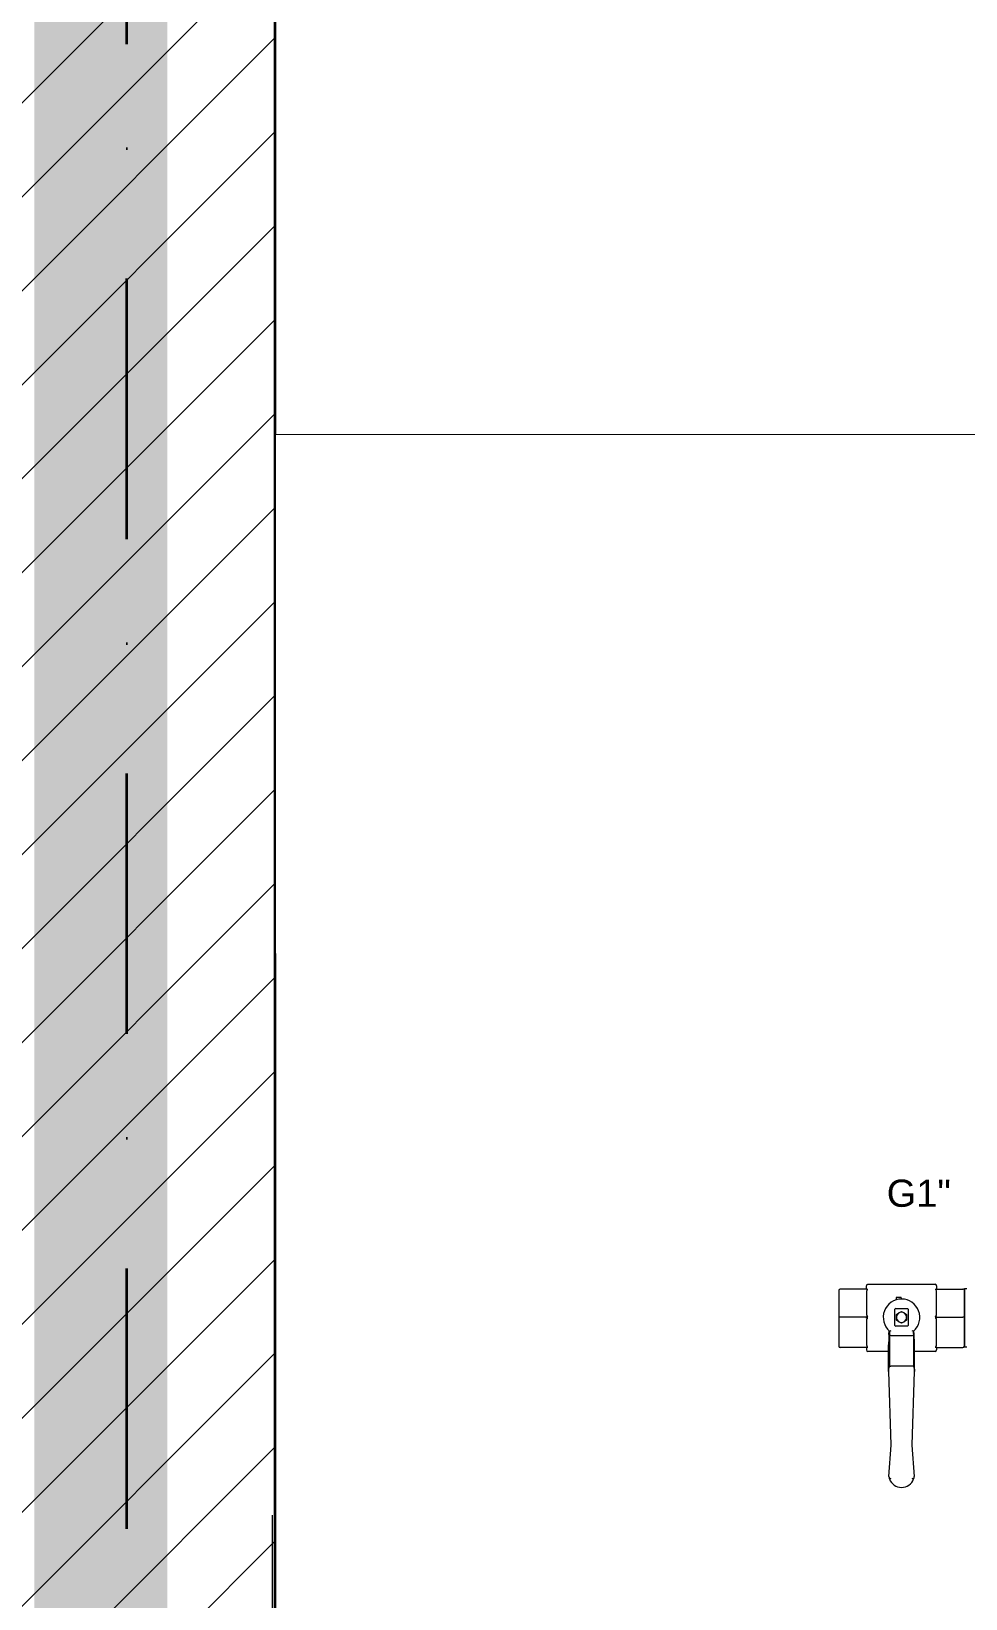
# Model space of a CAD drawing. Header units: millimetres. Extents: x 1322820 to 1391563, y 1051909 to 1098256.
# Drawn here: x 1361664 to 1362296, y 1086597 to 1087659 of the extents above; entities that cross this region are included whole.
import ezdxf
from ezdxf.enums import TextEntityAlignment as Align

# ---------------------------------------------------------------- set-up
doc = ezdxf.new("R2010")
doc.units = ezdxf.units.MM
doc.header["$MEASUREMENT"] = 0
doc.linetypes.add('Dot & Dashed', pattern=[335.138881, 176.388884, -88.194442, 0, -70.555556])
doc.layers.get('0').update_dxf_attribs({"true_color": 0x787878})
doc.layers.add('circuite prize vitali', color=1, linetype='Continuous')
for name, color, linetype, lineweight, true_color in [('instalatii - echipamente_Pen_No__21', 7, 'Continuous', 20, 0x787878), ('instalatii - echipamente_Pen_No__7', 7, 'Continuous', 100, 0x787878), ('New_arhitectura - axe_Pen_No__201', 7, 'Continuous', 35, 0x787878), ('New_arhitectura - suprafete DTAC_Pen_No__14', 7, 'Continuous', 18, 0x787878), ('New_rezistenta - pereti de rezistenta_Pen_No__21', 7, 'Continuous', 20, 0x787878)]:
    doc.layers.add(name, color=color, linetype=linetype, lineweight=lineweight, true_color=true_color)
doc.layers.add('New_arhitectura - axe', color=7, linetype='Continuous', true_color=0x787878)
doc.layers.add('New_rezistenta - pereti de rezistenta', color=7, linetype='Continuous', true_color=0x787878)
doc.styles.add('GENERATED_STYLE_1', font='arialbd.ttf')
doc.styles.add('GENERATED_STYLE_2', font='arial.ttf')

# ---------------------------------------------------------------- blocks, each defined once
blk = doc.blocks.new('Wall_32_1', base_point=(1361828.5, 1085033.4))
at = {"layer": 'New_rezistenta - pereti de rezistenta', "linetype": 'Continuous', "lineweight": 0, "true_color": 0x000000}
h = blk.add_hatch(dxfattribs=at)
h.set_pattern_fill('BETON_ARMAT_0001', color=18, style=0, pattern_type=2)
h.set_pattern_definition([(45, (1356235.236, 1078942.57), (-31.8198, 31.8198), [])])
h.paths.add_polyline_path([(1361828.5, 1085033.4), (1361828.5, 1090570.6), (1361578.5, 1090570.6), (1361578.5, 1085033.4)])
at = {"layer": 'New_rezistenta - pereti de rezistenta_Pen_No__21', "color": 7, "linetype": 'Continuous', "lineweight": 20, "flags": 128}
blk.add_lwpolyline([(1361828.5, 1085033.4), (1361828.5, 1090570.6)], dxfattribs=at)
blk = doc.blocks.new('Standard grid marker')
at = {"layer": 'New_arhitectura - axe_Pen_No__201', "linetype": 'Dot & Dashed', "lineweight": 35}
blk.add_line((1000, 0), (43350, 0), dxfattribs=at)
at = {"layer": 'New_arhitectura - axe_Pen_No__201', "lineweight": 35, "style": 'GENERATED_STYLE_1'}
for tag, p in [('AC_MarkerText_1_0', (-106.1, 7.1)), ('AC_MarkerText_1_1', (44456, 7.1))]:
    blk.add_attdef(tag, text='', height=125, rotation=270, dxfattribs=at).set_placement(p, align=Align.MIDDLE_CENTER)
blk = doc.blocks.new('terasa')
at = {"layer": 'instalatii - echipamente_Pen_No__21', "linetype": 'Continuous', "lineweight": 20}
for p, q in [((1361828.539, 1085085.004), (1361828.539, 1090920.6)), ((1362210.353, 1086805.928), (1362210.355, 1086787.879)), ((1362229.144, 1086806.92), (1362211.342, 1086806.917)), ((1362229.144, 1086806.92), (1362229.144, 1086809.268)), ((1362229.144, 1086806.724), (1362229.144, 1086806.92)), ((1362229.144, 1086806.92), (1362230.133, 1086806.92)), ((1362230.133, 1086806.724), (1362229.144, 1086806.724)), ((1362230.132, 1086810.257), (1362275.627, 1086810.264)), ((1362275.627, 1086806.927), (1362276.616, 1086806.927)), ((1362276.616, 1086806.73), (1362275.627, 1086806.73)), ((1362276.616, 1086809.275), (1362276.616, 1086806.927)), ((1362276.616, 1086806.927), (1362294.419, 1086806.929)), ((1362276.616, 1086806.73), (1362276.616, 1086806.927)), ((1362295.408, 1086807.3), (1362295.413, 1086767.739)), ((1362295.408, 1086807.3), (1362297.138, 1086807.3)), ((1362295.41, 1086787.891), (1362295.408, 1086805.94)), ((1362229.144, 1086804.691), (1362229.146, 1086790.48)), ((1362249.172, 1086801.038), (1362249.172, 1086799.677)), ((1362249.667, 1086801.236), (1362249.37, 1086801.236)), ((1362252.139, 1086801.236), (1362249.667, 1086801.236)), ((1362252.436, 1086801.236), (1362252.139, 1086801.236)), ((1362252.634, 1086801.039), (1362252.634, 1086800.245)), ((1362276.619, 1086790.487), (1362276.617, 1086804.698)), ((1362210.355, 1086787.879), (1362210.358, 1086768.346)), ((1362211.344, 1086787.879), (1362210.355, 1086787.879)), ((1362229.147, 1086787.881), (1362211.344, 1086787.879)), ((1362229.147, 1086787.881), (1362229.147, 1086788.448)), ((1362229.147, 1086788.448), (1362230.136, 1086788.448)), ((1362229.147, 1086787.348), (1362229.147, 1086787.881)), ((1362230.136, 1086787.348), (1362229.147, 1086787.348)), ((1362229.147, 1086785.47), (1362229.149, 1086769.769)), ((1362248.433, 1086782.437), (1362248.432, 1086793.331)), ((1362248.919, 1086793.818), (1362256.846, 1086793.819)), ((1362249.421, 1086789.883), (1362251.152, 1086790.882)), ((1362249.421, 1086787.884), (1362249.421, 1086789.883)), ((1362249.422, 1086785.886), (1362249.421, 1086787.884)), ((1362251.153, 1086784.887), (1362249.422, 1086785.886)), ((1362251.152, 1086790.882), (1362252.882, 1086791.882)), ((1362252.884, 1086783.888), (1362251.153, 1086784.887)), ((1362252.882, 1086791.882), (1362254.613, 1086790.883)), ((1362254.614, 1086784.887), (1362252.884, 1086783.888)), ((1362254.613, 1086790.883), (1362256.344, 1086789.884)), ((1362256.345, 1086785.887), (1362254.614, 1086784.887)), ((1362256.344, 1086789.884), (1362256.344, 1086787.885)), ((1362256.344, 1086787.885), (1362256.345, 1086785.887)), ((1362257.333, 1086793.333), (1362257.334, 1086782.438)), ((1362275.63, 1086788.454), (1362276.619, 1086788.455)), ((1362276.619, 1086787.354), (1362275.63, 1086787.354)), ((1362276.619, 1086787.888), (1362276.619, 1086788.455)), ((1362276.619, 1086787.888), (1362294.421, 1086787.891)), ((1362276.619, 1086787.354), (1362276.619, 1086787.888)), ((1362276.622, 1086769.776), (1362276.62, 1086785.476)), ((1362295.41, 1086787.891), (1362294.421, 1086787.891)), ((1362295.413, 1086768.358), (1362295.41, 1086787.891)), ((1362244.34, 1086776.135), (1362244.473, 1086778.824)), ((1362244.826, 1086778.51), (1362244.661, 1086775.16)), ((1362244.661, 1086775.16), (1362244.664, 1086754.491)), ((1362245.668, 1086775.521), (1362260.102, 1086775.523)), ((1362256.847, 1086781.951), (1362248.92, 1086781.95)), ((1362261.108, 1086775.162), (1362260.942, 1086778.512)), ((1362261.112, 1086754.493), (1362261.108, 1086775.162)), ((1362261.429, 1086776.138), (1362261.296, 1086778.826)), ((1362229.15, 1086767.359), (1362211.347, 1086767.357)), ((1362229.15, 1086767.891), (1362230.139, 1086767.892)), ((1362229.15, 1086767.359), (1362229.15, 1086767.891)), ((1362229.15, 1086767.359), (1362229.15, 1086765.751)), ((1362230.139, 1086767.359), (1362229.15, 1086767.359)), ((1362244.139, 1086764.765), (1362230.139, 1086764.762)), ((1362244.141, 1086751.27), (1362244.139, 1086769.142)), ((1362261.635, 1086751.272), (1362261.633, 1086769.145)), ((1362275.634, 1086764.769), (1362261.634, 1086764.767)), ((1362275.633, 1086767.898), (1362276.622, 1086767.898)), ((1362276.622, 1086767.366), (1362275.633, 1086767.366)), ((1362276.622, 1086767.366), (1362276.622, 1086767.898)), ((1362276.622, 1086767.366), (1362294.424, 1086767.369)), ((1362276.622, 1086767.366), (1362276.622, 1086765.758)), ((1362297.144, 1086767.739), (1362295.413, 1086767.739)), ((1362244.141, 1086751.27), (1362244.209, 1086752.644)), ((1362244.209, 1086752.644), (1362244.664, 1086754.491)), ((1362244.254, 1086751.27), (1362244.209, 1086752.644)), ((1362260.124, 1086754.754), (1362245.651, 1086754.752)), ((1362261.567, 1086752.647), (1362261.112, 1086754.493)), ((1362261.567, 1086752.647), (1362261.523, 1086751.272)), ((1362261.567, 1086752.647), (1362261.635, 1086751.272)), ((1362244.254, 1086751.27), (1362244.141, 1086751.27)), ((1362245.874, 1086701.486), (1362244.254, 1086751.27)), ((1362261.523, 1086751.272), (1362259.917, 1086701.488)), ((1362261.635, 1086751.272), (1362261.523, 1086751.272)), ((1362244.279, 1086680.04), (1362245.869, 1086701.23)), ((1362259.922, 1086701.232), (1362261.519, 1086680.043)), ((1362244.72, 1086678.358), (1362244.714, 1086678.367)), ((1362261.084, 1086678.37), (1362261.078, 1086678.36)), ((1361826.89, 1086653.861), (1361826.89, 1086357.12))]:
    blk.add_line(p, q, dxfattribs=at)
for points in [[(1364217.466, 1087386.074), (1364217.19, 1089275.085), (1361828.728, 1089274.911), (1361829.004, 1087385.9)], [(1364217.655, 1086090.373), (1364217.379, 1087979.384), (1361828.918, 1087979.209), (1361829.194, 1086090.198)]]:
    blk.add_lwpolyline(points, close=True, dxfattribs=at)
for centre, radius, start, end in [((1362211.342, 1086805.928), 0.989, 90.008383, 180.00838), ((1362230.133, 1086809.268), 0.989, 90.008376, 180.00838), ((1362275.627, 1086809.275), 0.989, 0.008383, 90.008376), ((1362294.419, 1086805.94), 0.989, 0.00838, 90.008383), ((1362252.883, 1086787.885), 12.363, 310.700988, 229.31577), ((1362249.37, 1086801.038), 0.198, 90.008397, 180.008363), ((1362252.436, 1086801.039), 0.198, 0.00838, 90.008397), ((1362252.883, 1086787.885), 3.462, 120.008381, 180.00838), ((1362252.883, 1086787.885), 3.462, 180.00838, 240.008379), ((1362252.883, 1086787.885), 3.462, 60.008381, 120.00838), ((1362252.883, 1086787.885), 3.462, 240.008378, 300.008379), ((1362252.883, 1086787.885), 3.462, 0.008378, 60.00838), ((1362252.883, 1086787.885), 3.462, 300.008379, 0.00838), ((1362223.805, 1086827.453), 53.267, 293.243851, 294.432805), ((1362281.95, 1086827.461), 53.267, 245.583954, 246.772908), ((1362211.347, 1086768.346), 0.989, 180.008383, 270.008376), ((1362230.139, 1086765.752), 0.989, 180.00838, 270.008376), ((1362275.633, 1086765.758), 0.989, 270.00839, 0.008376), ((1362294.424, 1086768.358), 0.989, 270.008383, 0.008376), ((1362243.496, 1086701.408), 2.379, 355.708459, 1.864546), ((1362262.295, 1086701.411), 2.379, 178.152216, 184.308305), ((1362252.899, 1086681.39), 8.725, 188.897709, 197.373184), ((1362252.899, 1086681.39), 8.725, 197.37318, 200.269142), ((1362252.899, 1086681.39), 8.725, 200.269144, 339.747614), ((1362251.308, 1086652.049), 27.121, 101.95467, 104.058528), ((1362254.498, 1086652.05), 27.121, 75.958229, 78.062087), ((1362252.899, 1086681.39), 8.725, 339.747608, 342.643571), ((1362252.899, 1086681.39), 8.725, 342.643579, 351.119053)]:
    blk.add_arc(centre, radius, start, end, dxfattribs=at)
for centre, major_axis, ratio, start_param, end_param in [((1362248.934, 1086793.316), (-0.36, 0.36), 0.97028753, 5.51286642, 7.05350425), ((1362256.831, 1086793.317), (0.36, 0.36), 0.97028753, 5.51286619, 7.05350437), ((1362244.829, 1086776.135), (0.489, 9.89), 0.04932483, 1.57324116, 2.35863926), ((1362245.648, 1086775.111), (-0.989, 0.024), 0.41421356, 4.72262282, 6.22360621), ((1362248.935, 1086782.452), (0.36, 0.36), 0.97028753, 2.37127353, 3.91191171), ((1362256.832, 1086782.453), (-0.36, 0.36), 0.97028753, 2.37127377, 3.9119116), ((1362260.122, 1086775.114), (0.989, 0.025), 0.41421356, 0.05957941, 1.56056237), ((1362260.94, 1086776.138), (-0.492, 9.89), 0.04932483, 3.92454604, 4.70994408), ((1362245.652, 1086744.787), (-0.986, 9.708), 0.00992867, 6.23075908, 6.31098765), ((1362260.126, 1086744.789), (0.983, 9.708), 0.00992867, 6.25538252, 6.3356126)]:
    blk.add_ellipse(centre, major_axis=major_axis, ratio=ratio, start_param=start_param, end_param=end_param, dxfattribs=at)
for points, knots in [([(1362230.133, 1086806.724), (1362230.016, 1086806.724), (1362229.906, 1086806.684), (1362229.813, 1086806.624), (1362229.72, 1086806.564), (1362229.645, 1086806.488), (1362229.581, 1086806.404), (1362229.452, 1086806.238), (1362229.37, 1086806.052), (1362229.307, 1086805.861), (1362229.245, 1086805.67), (1362229.206, 1086805.476), (1362229.181, 1086805.281), (1362229.155, 1086805.086), (1362229.144, 1086804.889), (1362229.144, 1086804.691)], [0, 0, 0, 0, 1, 1, 1, 2, 2, 2, 3, 3, 3, 4, 4, 4, 5, 5, 5, 5]), ([(1362276.617, 1086804.698), (1362276.617, 1086804.896), (1362276.606, 1086805.093), (1362276.58, 1086805.289), (1362276.555, 1086805.484), (1362276.515, 1086805.679), (1362276.452, 1086805.87), (1362276.39, 1086806.061), (1362276.306, 1086806.249), (1362276.179, 1086806.412), (1362276.116, 1086806.493), (1362276.04, 1086806.571), (1362275.948, 1086806.63), (1362275.855, 1086806.69), (1362275.744, 1086806.73), (1362275.627, 1086806.73)], [0, 0, 0, 0, 1, 1, 1, 2, 2, 2, 3, 3, 3, 4, 4, 4, 5, 5, 5, 5]), ([(1362229.146, 1086790.48), (1362229.146, 1086790.282), (1362229.157, 1086790.085), (1362229.183, 1086789.889), (1362229.208, 1086789.694), (1362229.248, 1086789.499), (1362229.311, 1086789.308), (1362229.373, 1086789.117), (1362229.457, 1086788.929), (1362229.584, 1086788.766), (1362229.647, 1086788.685), (1362229.723, 1086788.607), (1362229.815, 1086788.548), (1362229.908, 1086788.488), (1362230.019, 1086788.448), (1362230.136, 1086788.448)], [0, 0, 0, 0, 1, 1, 1, 2, 2, 2, 3, 3, 3, 4, 4, 4, 5, 5, 5, 5]), ([(1362230.136, 1086787.348), (1362230.026, 1086787.348), (1362229.921, 1086787.314), (1362229.831, 1086787.263), (1362229.741, 1086787.211), (1362229.665, 1086787.143), (1362229.6, 1086787.068), (1362229.535, 1086786.993), (1362229.481, 1086786.911), (1362229.436, 1086786.827), (1362229.39, 1086786.743), (1362229.352, 1086786.656), (1362229.319, 1086786.567), (1362229.254, 1086786.389), (1362229.213, 1086786.207), (1362229.186, 1086786.024), (1362229.159, 1086785.841), (1362229.147, 1086785.656), (1362229.147, 1086785.47)], [0, 0, 0, 0, 1, 1, 1, 2, 2, 2, 3, 3, 3, 4, 4, 4, 5, 5, 5, 6, 6, 6, 6]), ([(1362275.63, 1086788.454), (1362275.747, 1086788.454), (1362275.857, 1086788.494), (1362275.95, 1086788.554), (1362276.043, 1086788.614), (1362276.118, 1086788.69), (1362276.182, 1086788.774), (1362276.311, 1086788.94), (1362276.393, 1086789.126), (1362276.456, 1086789.317), (1362276.518, 1086789.508), (1362276.557, 1086789.702), (1362276.583, 1086789.897), (1362276.608, 1086790.092), (1362276.619, 1086790.289), (1362276.619, 1086790.487)], [0, 0, 0, 0, 1, 1, 1, 2, 2, 2, 3, 3, 3, 4, 4, 4, 5, 5, 5, 5]), ([(1362276.62, 1086785.476), (1362276.62, 1086785.663), (1362276.608, 1086785.848), (1362276.581, 1086786.031), (1362276.554, 1086786.214), (1362276.512, 1086786.396), (1362276.447, 1086786.574), (1362276.382, 1086786.752), (1362276.295, 1086786.926), (1362276.166, 1086787.075), (1362276.101, 1086787.15), (1362276.025, 1086787.218), (1362275.935, 1086787.27), (1362275.844, 1086787.322), (1362275.74, 1086787.354), (1362275.63, 1086787.354)], [0, 0, 0, 0, 1, 1, 1, 2, 2, 2, 3, 3, 3, 4, 4, 4, 5, 5, 5, 5]), ([(1362229.149, 1086769.769), (1362229.149, 1086769.583), (1362229.161, 1086769.398), (1362229.188, 1086769.215), (1362229.215, 1086769.032), (1362229.257, 1086768.85), (1362229.322, 1086768.672), (1362229.387, 1086768.493), (1362229.474, 1086768.32), (1362229.603, 1086768.171), (1362229.668, 1086768.096), (1362229.744, 1086768.028), (1362229.834, 1086767.976), (1362229.925, 1086767.924), (1362230.029, 1086767.892), (1362230.139, 1086767.892)], [0, 0, 0, 0, 1, 1, 1, 2, 2, 2, 3, 3, 3, 4, 4, 4, 5, 5, 5, 5]), ([(1362275.633, 1086767.898), (1362275.743, 1086767.898), (1362275.848, 1086767.931), (1362275.938, 1086767.983), (1362276.028, 1086768.035), (1362276.104, 1086768.103), (1362276.169, 1086768.178), (1362276.234, 1086768.253), (1362276.288, 1086768.335), (1362276.333, 1086768.419), (1362276.379, 1086768.503), (1362276.417, 1086768.59), (1362276.45, 1086768.679), (1362276.515, 1086768.857), (1362276.556, 1086769.039), (1362276.583, 1086769.222), (1362276.61, 1086769.405), (1362276.622, 1086769.59), (1362276.622, 1086769.776)], [0, 0, 0, 0, 1, 1, 1, 2, 2, 2, 3, 3, 3, 4, 4, 4, 5, 5, 5, 6, 6, 6, 6]), ([(1362244.673, 1086754.482), (1362244.678, 1086754.466), (1362244.688, 1086754.477), (1362244.704, 1086754.49), (1362244.719, 1086754.503), (1362244.74, 1086754.521), (1362244.765, 1086754.539), (1362244.816, 1086754.574), (1362244.887, 1086754.612), (1362244.975, 1086754.645), (1362245.063, 1086754.677), (1362245.168, 1086754.704), (1362245.283, 1086754.723), (1362245.399, 1086754.742), (1362245.524, 1086754.752), (1362245.651, 1086754.752)], [0, 0, 0, 0, 1, 1, 1, 2, 2, 2, 3, 3, 3, 4, 4, 4, 5, 5, 5, 5]), ([(1362261.103, 1086754.485), (1362261.098, 1086754.468), (1362261.088, 1086754.479), (1362261.072, 1086754.492), (1362261.057, 1086754.505), (1362261.036, 1086754.523), (1362261.01, 1086754.541), (1362260.96, 1086754.577), (1362260.888, 1086754.615), (1362260.801, 1086754.647), (1362260.713, 1086754.679), (1362260.608, 1086754.707), (1362260.492, 1086754.725), (1362260.377, 1086754.744), (1362260.252, 1086754.754), (1362260.125, 1086754.754)], [0, 0, 0, 0, 1, 1, 1, 2, 2, 2, 3, 3, 3, 4, 4, 4, 5, 5, 5, 5])]:
    blk.add_open_spline(points, degree=3, knots=knots, dxfattribs=at)
for points in [[(1362245.648, 1086775.521), (1362245.654, 1086775.521), (1362245.661, 1086775.521), (1362245.668, 1086775.521)], [(1362260.102, 1086775.523), (1362260.108, 1086775.523), (1362260.115, 1086775.523), (1362260.122, 1086775.523)]]:
    blk.add_open_spline(points, degree=3, dxfattribs=at)
at = {"layer": 'New_arhitectura - suprafete DTAC_Pen_No__14', "linetype": 'Continuous', "lineweight": 18, "flags": 128}
blk.add_lwpolyline([(1361828.539, 1090570.6), (1361828.539, 1085033.356), (1365978.539, 1085033.356), (1365978.539, 1090570.6)], close=True, dxfattribs=at)
at = {"layer": 'New_arhitectura - axe', "linetype": 'Continuous', "lineweight": 13, "zscale": 1000, "rotation": 90}
blk.add_blockref('Standard grid marker', (1361728.517, 1052120.65), dxfattribs=at)
at = {"layer": 'New_rezistenta - pereti de rezistenta', "lineweight": 20}
blk.add_blockref('Wall_32_1', (1361828.539, 1085033.356), dxfattribs=at)
at = {"layer": 'instalatii - echipamente_Pen_No__7', "linetype": 'Continuous', "lineweight": 100, "insert": (1362286.276, 1086881.144), "char_height": 18.4084, "attachment_point": 3, "rotation": 0.008379, "style": 'GENERATED_STYLE_2'}
blk.add_mtext('\\A1;G1"', dxfattribs=at)

msp = doc.modelspace()

# ---------------------------------------------------------------- block references
msp.add_blockref('terasa', (0, 0))

# ---------------------------------------------------------------- next in the draw order: linework, layer by layer
at = {"layer": 'circuite prize vitali', "lineweight": 20, "const_width": 90}
msp.add_lwpolyline([(1362139.3, 1085500.6), (1361710.8, 1085850.6), (1361710.8, 1091050.1), (1364550.2, 1095188.8), (1364550.2, 1096011.4)], dxfattribs=at)

doc.saveas('drawing.dxf')
